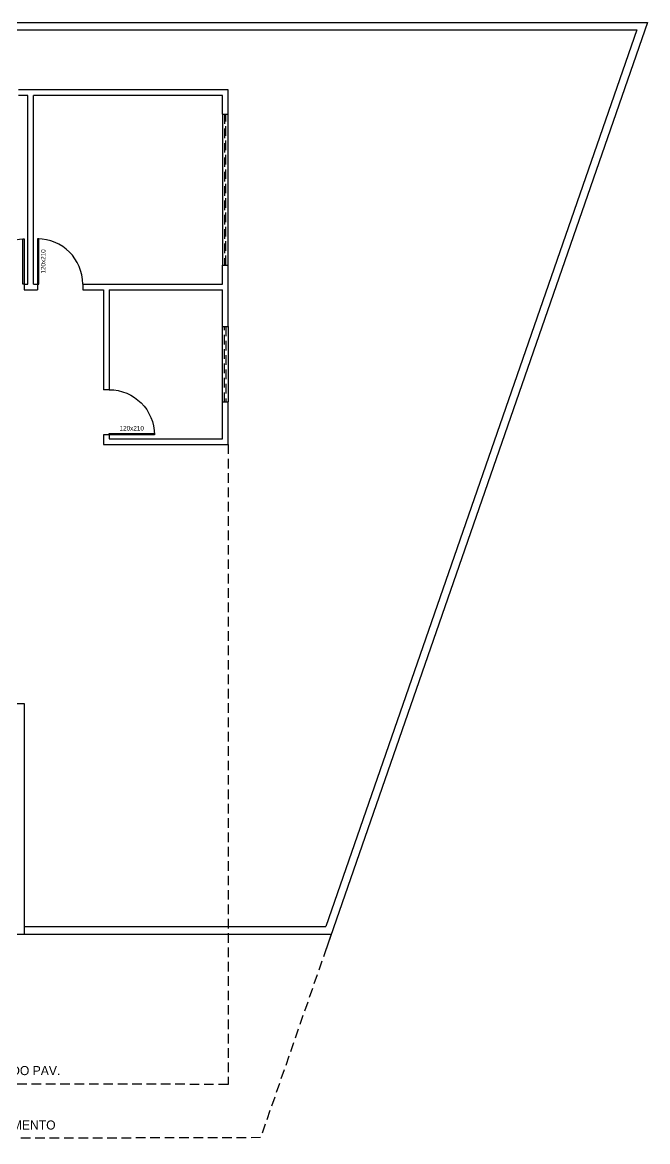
# Model space of a CAD drawing. Header units: centimetres. Extents: x 30244 to 591333, y -111940 to 104227.
# Drawn here: x 378078 to 379734, y 37001 to 39967 of the extents above; entities that cross this region are included whole.
import ezdxf
from ezdxf.enums import TextEntityAlignment as Align

# ---------------------------------------------------------------- set-up
doc = ezdxf.new("R2010")
doc.units = ezdxf.units.CM
doc.header["$LTSCALE"] = 4
doc.linetypes.add('DASHED2', pattern=[9.525, 6.35, -3.175])
for name, color, linetype in [('0.1', 1, 'Continuous'), ('0.4', 4, 'Continuous'), ('0.6', 6, 'Continuous'), ('02-CONT', 2, 'Continuous'), ('C-TEXTO-02', 2, 'Continuous')]:
    doc.layers.add(name, color=color, linetype=linetype)
doc.styles.add('2mm 1-50', font='arial.ttf', dxfattribs={"height": 0.1})
doc.styles.add('Símbolos', font='ERASLGHT.TTF')

# ---------------------------------------------------------------- blocks, each defined once
blk = doc.blocks.new('1_00e')
blk.add_lwpolyline([(-28.4, -52.3), (-25.4, -52.3), (-25.4, 47.7), (-28.4, 47.7)], close=True)
at = {"color": 1}
blk.add_arc((-28.4, -52.3), 100, 0, 90, dxfattribs=at)

msp = doc.modelspace()

# ---------------------------------------------------------------- linework, layer by layer
at = {"layer": '0.1', "linetype": 'DASHED2'}
for p, q in [((378614.12, 39723.941), (378614.12, 39323.941)), ((378617.12, 39323.941), (378617.12, 39723.941)), ((378614.12, 38961.441), (378614.12, 39161.441)), ((378617.12, 39161.441), (378617.12, 38961.441)), ((378896.458, 37551.138), (378709.366, 37011.637)), ((378709.366, 37011.637), (374868.823, 37001.138))]:
    msp.add_line(p, q, dxfattribs=at)
msp.add_lwpolyline([(378623.12, 38848.941), (378623.12, 37152.941), (374868.823, 37153.279)], dxfattribs=at)
at = {"layer": '0.4'}
for p, q in [((378083.823, 37571.138, 77040.339), (378882.225, 37571.138, 77040.339)), ((378083.823, 37551.138, 77040.339), (378896.458, 37551.138, 77040.339))]:
    msp.add_line(p, q, dxfattribs=at)
for points in [[(374843.823, 39967.405), (379734.388, 39967.405), (378879.119, 37501.138)], [(374868.823, 39947.405), (379706.284, 39947.405), (378882.225, 37571.138)]]:
    msp.add_lwpolyline(points, dxfattribs=at)
at = {"layer": '0.6'}
for p, q in [((378608.12, 39723.941), (378623.12, 39723.941)), ((378608.12, 39723.941), (378608.12, 39323.941)), ((378623.12, 39323.941), (378623.12, 39723.941)), ((378608.12, 39323.941), (378623.12, 39323.941)), ((378083.12, 39273.941), (378083.12, 39258.941)), ((378118.12, 39273.941), (378118.12, 39258.941)), ((378238.12, 39273.941), (378238.12, 39258.941)), ((378608.12, 39161.441), (378623.12, 39161.441)), ((378608.12, 38961.441), (378608.12, 39161.441)), ((378623.12, 39161.441), (378623.12, 38961.441)), ((378308.12, 38993.941), (378293.12, 38993.941)), ((378608.12, 38961.441), (378623.12, 38961.441)), ((378308.12, 38873.941), (378293.12, 38873.941))]:
    msp.add_line(p, q, dxfattribs=at)
for points in [[(378108.12, 39788.941), (378068.12, 39788.941)], [(378623.12, 39723.941), (378623.12, 39788.941), (378093.12, 39788.941)], [(378083.12, 39273.941), (378093.12, 39273.941), (378093.12, 39773.941), (378068.12, 39773.941)], [(378108.12, 39273.941), (378108.12, 39773.941)], [(378608.12, 39723.941), (378608.12, 39773.941), (378108.12, 39773.941)], [(378238.12, 39273.941), (378608.12, 39273.941), (378608.12, 39323.941)], [(378623.12, 39258.941), (378623.12, 39323.941)], [(378108.12, 39273.941), (378118.12, 39273.941)], [(378623.12, 39161.441), (378623.12, 39273.941)], [(378083.12, 39258.941), (378108.12, 39258.941)], [(378093.12, 39258.941), (378118.12, 39258.941)], [(378238.12, 39258.941), (378293.12, 39258.941)], [(378293.12, 39258.941), (378293.12, 38993.941)], [(378308.12, 39258.941), (378608.12, 39258.941)], [(378308.12, 39258.941), (378308.12, 38993.941)], [(378608.12, 39161.441), (378608.12, 39258.941)], [(378293.12, 38873.941), (378293.12, 38848.941), (378623.12, 38848.941), (378623.12, 38961.441)], [(378308.12, 38873.941), (378308.12, 38863.941), (378608.12, 38863.941), (378608.12, 38961.441)]]:
    msp.add_lwpolyline(points, dxfattribs=at)
at = {"layer": '0.6', "elevation": 77040.339}
msp.add_lwpolyline([(377958.823, 37551.138), (378083.823, 37551.138), (378083.823, 38161.138), (377858.823, 38161.138)], dxfattribs=at)

# ---------------------------------------------------------------- block references
at = {"layer": '02-CONT', "yscale": 1.2, "zscale": 1.2}
for p, xscale in [((378049.034, 39336.644), -1.2), ((378152.206, 39336.644), 1.2)]:
    msp.add_blockref('1_00e', p, dxfattribs=dict(at, xscale=xscale))
at = {"layer": '02-CONT', "xscale": -1.2, "yscale": 1.2, "zscale": 1.2, "rotation": 270}
msp.add_blockref('1_00e', (378370.823, 38908.027), dxfattribs=at)

# ---------------------------------------------------------------- texts
at = {"layer": '02-CONT', "style": '2mm 1-50'}
msp.add_text('120x210', height=12, rotation=90, dxfattribs=at).set_placement((378133.564, 39333.887), align=Align.MIDDLE_CENTER)
msp.add_text('120x210', height=12, dxfattribs=at).set_placement((378368.066, 38891.689), align=Align.MIDDLE_CENTER)

# ---------------------------------------------------------------- next in the draw order: texts
at = {"layer": 'C-TEXTO-02', "char_height": 24, "width": 536.35929, "attachment_point": 1, "style": 'Símbolos', "bg_fill": 2}
for s, insert in [('PROJ. SEGUNDO PAV.', (377831.086, 37201.388)), ('PROJ. ALINHAMENTO', (377831.086, 37057.144))]:
    msp.add_mtext(s, dxfattribs=dict(at, insert=insert))

doc.saveas('drawing.dxf')
